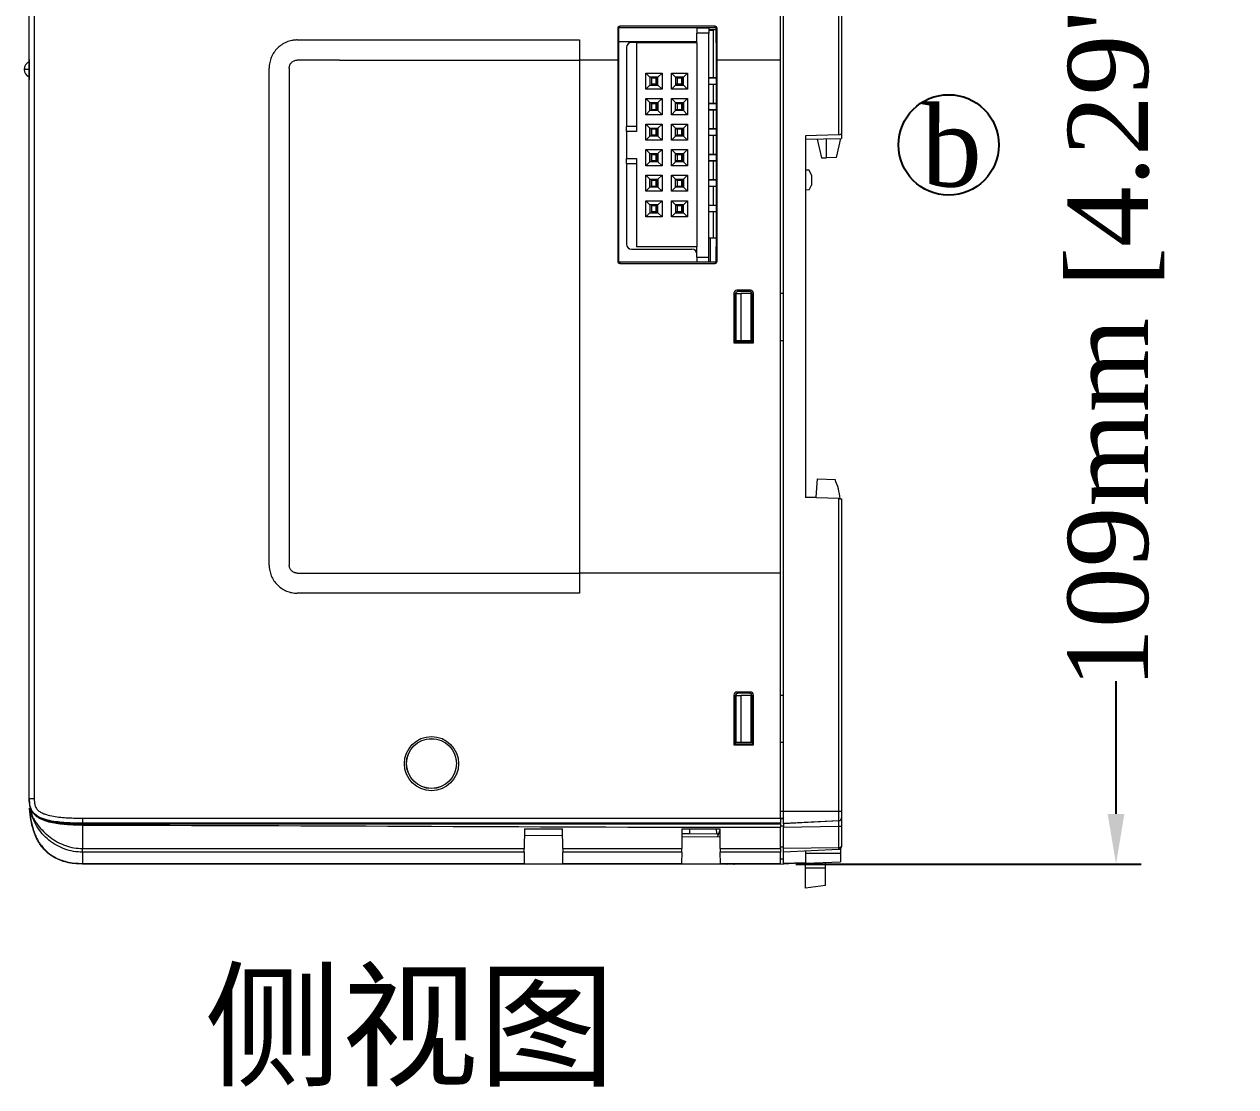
# Model space of a CAD drawing. Extents: x 222 to 1672, y 144 to 807.
# Drawn here: x 1044.8 to 1165.5, y 351.9 to 457.7 of the extents above; entities that cross this region are included whole.
import ezdxf

# ---------------------------------------------------------------- set-up
doc = ezdxf.new("R2010")
doc.units = 0
doc.header["$LTSCALE"] = 2
doc.header["$MEASUREMENT"] = 0
doc.layers.get('0').update_dxf_attribs({"linetype": 'CONTINUOUS'})
doc.layers.get('DEFPOINTS').update_dxf_attribs({"linetype": 'CONTINUOUS'})
doc.layers.add('DIM', color=7, linetype='CONTINUOUS')
doc.styles.get("Standard").update_dxf_attribs({"font": 'TIMES.TTF'})
doc.dimstyles.new('ISO-25', dxfattribs={"dimscale": 2, "dimtxt": 4, "dimasz": 2.5, "dimexe": 1.25, "dimexo": 0.625, "dimtad": 0, "dimdec": 4, "dimdsep": 46, "dimtxsty": 'Standard', "dimcen": 2.5, "dimadec": 0, "dimazin": 0, "dimtfac": 1, "dimtdec": 4, "dimtmove": 0, "dimatfit": 3, "dimfxl": 0, "dimtolj": 1, "dimtzin": 0, "dimarcsym": 0})

# ---------------------------------------------------------------- blocks, each defined once
blk = doc.blocks.new('*D160')
at = {"layer": 'DEFPOINTS', "color": 0}
for p in [(1120.16, 483.08), (1120.46, 374.07), (1153.6, 374.07)]:
    blk.add_point(p, dxfattribs=at)
at = {"layer": 'DIM', "color": 0, "lineweight": -2}
for p, q in [((1121.41, 483.08), (1156.1, 483.08)), ((1153.6, 478.08), (1153.6, 464.88)), ((1153.6, 379.07), (1153.6, 392.27)), ((1121.71, 374.07), (1156.1, 374.07))]:
    blk.add_line(p, q, dxfattribs=at)
at = {"layer": 'DIM', "color": 0}
for points in [[(1154.43, 478.08), (1152.76, 478.08), (1153.6, 483.08)], [(1152.76, 379.07), (1154.43, 379.07), (1153.6, 374.07)]]:
    blk.add_solid(points, dxfattribs=at)
at = {"layer": 'DIM', "color": 0, "insert": (1153.6, 428.57), "char_height": 8, "attachment_point": 5, "rotation": 90}
blk.add_mtext('\\A1;109mm [4.29"]', dxfattribs=at)

msp = doc.modelspace()

# ---------------------------------------------------------------- linework, layer by layer
at = {"linetype": 'Continuous', "lineweight": 5}
for p, q in [((1120.15878, 454.11345), (1120.15878, 478.51345)), ((1120.45878, 430.86733), (1120.45878, 477.8338)), ((1125.97448, 446.68311), (1125.97448, 477.8338)), ((1126.25878, 477.8338), (1126.25878, 446.69304)), ((1045.34057, 380.57686), (1045.34057, 476.57686)), ((1045.84057, 476.57686), (1045.84057, 380.57686)), ((1113.65878, 457.47686), (1104.15878, 457.47686)), ((1104.15878, 457.35004), (1104.15878, 457.47686)), ((1113.65878, 457.35265), (1113.65878, 457.47686)), ((1103.95878, 457.27686), (1103.95878, 454.11345)), ((1104.08562, 457.27686), (1103.95878, 457.27686)), ((1104.08562, 434.07686), (1104.08562, 457.27686)), ((1104.15878, 457.35004), (1113.65878, 457.35265)), ((1111.84057, 457.30684), (1111.84057, 457.35215)), ((1111.84057, 457.30684), (1113.04057, 457.30684)), ((1111.84057, 457.30684), (1111.84057, 456.80684)), ((1113.04057, 456.80684), (1111.84057, 456.80684)), ((1111.84057, 455.82684), (1111.84057, 456.80684)), ((1113.04057, 457.30684), (1113.04057, 457.35248)), ((1113.04057, 457.30684), (1113.04057, 456.80684)), ((1113.73458, 457.13684), (1113.04057, 457.13684)), ((1113.04057, 457.09684), (1113.46057, 457.09684)), ((1113.04057, 434.48684), (1113.04057, 456.80684)), ((1113.46057, 457.09684), (1113.46057, 452.33684)), ((1113.73458, 457.27686), (1113.73458, 456.17686)), ((1113.73458, 457.27686), (1113.85878, 457.27686)), ((1113.85878, 454.11345), (1113.85878, 457.27686)), ((1072.04057, 456.11345), (1076.24057, 456.11345)), ((1076.24057, 456.11345), (1100.15878, 456.11345)), ((1100.15878, 456.11345), (1100.15878, 454.11345)), ((1104.08562, 455.97684), (1111.84057, 455.97684)), ((1104.84057, 455.36684), (1104.84057, 447.51684)), ((1111.34057, 455.86684), (1105.34057, 455.86684)), ((1105.84057, 455.82684), (1105.84057, 447.01684)), ((1111.84057, 455.82684), (1105.84057, 455.82684)), ((1111.84057, 455.82684), (1111.84057, 435.50684)), ((1113.75033, 456.17686), (1113.73458, 456.17686)), ((1113.79225, 435.97649), (1113.79225, 455.37723)), ((1076.24057, 454.11345), (1072.04057, 454.11345)), ((1103.95878, 454.11345), (1100.15878, 454.11345)), ((1100.15878, 454.11345), (1100.15878, 403.04027)), ((1103.95878, 454.11345), (1103.95878, 434.07686)), ((1120.15878, 454.11345), (1113.85878, 454.11345)), ((1113.85878, 434.07686), (1113.85878, 454.11345)), ((1120.15878, 403.04027), (1120.15878, 454.11345)), ((1069.24057, 403.84027), (1069.24057, 453.31345)), ((1071.24057, 453.31345), (1071.24057, 403.84027)), ((1106.77057, 452.81684), (1108.37057, 452.81684)), ((1106.77057, 451.21684), (1106.77057, 452.81684)), ((1107.17057, 452.41684), (1106.77057, 452.81684)), ((1107.97057, 452.41684), (1108.37057, 452.81684)), ((1108.37057, 452.81684), (1108.37057, 451.21684)), ((1109.31057, 452.81684), (1110.91057, 452.81684)), ((1109.31057, 451.21684), (1109.31057, 452.81684)), ((1109.71057, 452.41684), (1109.31057, 452.81684)), ((1110.51057, 452.41684), (1110.91057, 452.81684)), ((1110.91057, 452.81684), (1110.91057, 451.21684)), ((1106.77057, 451.21684), (1107.17057, 451.61684)), ((1107.17057, 452.41684), (1107.17057, 451.61684)), ((1107.97057, 452.41684), (1107.17057, 452.41684)), ((1107.17057, 451.61684), (1107.97057, 451.61684)), ((1107.32057, 452.33684), (1107.32057, 451.69684)), ((1107.32057, 452.33684), (1107.97057, 452.33684)), ((1107.97057, 451.69684), (1107.32057, 451.69684)), ((1107.37057, 452.33184), (1107.77057, 452.33184)), ((1107.37057, 451.70184), (1107.37057, 452.33184)), ((1107.77057, 451.70184), (1107.37057, 451.70184)), ((1107.77057, 452.33184), (1107.77057, 451.70184)), ((1107.77057, 452.33184), (1107.87057, 452.33184)), ((1107.87057, 451.70184), (1107.77057, 451.70184)), ((1107.87057, 452.33184), (1107.87057, 451.70184)), ((1107.97057, 452.33184), (1107.87057, 452.33184)), ((1107.97057, 451.70184), (1107.87057, 451.70184)), ((1107.97057, 451.61684), (1107.97057, 452.41684)), ((1108.37057, 451.21684), (1107.97057, 451.61684)), ((1109.31057, 451.21684), (1109.71057, 451.61684)), ((1109.71057, 452.41684), (1109.71057, 451.61684)), ((1110.51057, 452.41684), (1109.71057, 452.41684)), ((1110.51057, 452.33684), (1109.71057, 452.33684)), ((1109.91057, 452.33184), (1109.71057, 452.33184)), ((1109.91057, 451.70184), (1109.71057, 451.70184)), ((1110.51057, 451.69684), (1109.71057, 451.69684)), ((1109.71057, 451.61684), (1110.51057, 451.61684)), ((1109.91057, 452.33184), (1110.31057, 452.33184)), ((1109.91057, 451.70184), (1109.91057, 452.33184)), ((1110.31057, 451.70184), (1109.91057, 451.70184)), ((1110.31057, 452.33184), (1110.31057, 451.70184)), ((1110.31057, 452.33184), (1110.41057, 452.33184)), ((1110.41057, 451.70184), (1110.31057, 451.70184)), ((1110.41057, 452.33184), (1110.41057, 451.70184)), ((1110.41057, 452.33184), (1110.51057, 452.33184)), ((1110.41057, 451.70184), (1110.51057, 451.70184)), ((1110.51057, 451.61684), (1110.51057, 452.41684)), ((1110.91057, 451.21684), (1110.51057, 451.61684)), ((1113.79225, 452.33684), (1113.04057, 452.33684)), ((1113.04057, 452.33184), (1113.79225, 452.33184)), ((1113.04057, 451.70184), (1113.79225, 451.70184)), ((1113.79225, 451.69684), (1113.04057, 451.69684)), ((1113.46057, 451.69684), (1113.46057, 449.79684)), ((1108.37057, 451.21684), (1106.77057, 451.21684)), ((1106.77057, 450.27684), (1108.37057, 450.27684)), ((1106.77057, 448.67684), (1106.77057, 450.27684)), ((1106.77057, 450.27684), (1107.17057, 449.87684)), ((1107.97057, 449.87684), (1108.37057, 450.27684)), ((1108.37057, 450.27684), (1108.37057, 448.67684)), ((1110.91057, 451.21684), (1109.31057, 451.21684)), ((1109.31057, 450.27684), (1110.91057, 450.27684)), ((1109.31057, 448.67684), (1109.31057, 450.27684)), ((1109.31057, 450.27684), (1109.71057, 449.87684)), ((1110.51057, 449.87684), (1110.91057, 450.27684)), ((1110.91057, 450.27684), (1110.91057, 448.67684)), ((1106.77057, 448.67684), (1107.17057, 449.07684)), ((1107.17057, 449.87684), (1107.97057, 449.87684)), ((1107.17057, 449.07684), (1107.17057, 449.87684)), ((1107.97057, 449.07684), (1107.17057, 449.07684)), ((1107.31057, 449.80684), (1107.97057, 449.80684)), ((1107.31057, 449.14684), (1107.31057, 449.80684)), ((1107.97057, 449.14684), (1107.31057, 449.14684)), ((1107.32057, 449.79684), (1107.32057, 449.15684)), ((1107.32057, 449.79684), (1107.97057, 449.79684)), ((1107.97057, 449.15684), (1107.32057, 449.15684)), ((1107.37057, 449.16184), (1107.37057, 449.79184)), ((1107.37057, 449.79184), (1107.77057, 449.79184)), ((1107.77057, 449.16184), (1107.37057, 449.16184)), ((1107.77057, 449.79184), (1107.77057, 449.16184)), ((1107.77057, 449.79184), (1107.87057, 449.79184)), ((1107.87057, 449.16184), (1107.77057, 449.16184)), ((1107.87057, 449.79184), (1107.87057, 449.16184)), ((1107.97057, 449.79184), (1107.87057, 449.79184)), ((1107.97057, 449.16184), (1107.87057, 449.16184)), ((1107.97057, 449.87684), (1107.97057, 449.07684)), ((1108.37057, 448.67684), (1107.97057, 449.07684)), ((1109.31057, 448.67684), (1109.71057, 449.07684)), ((1109.71057, 449.87684), (1110.51057, 449.87684)), ((1109.71057, 449.07684), (1109.71057, 449.87684)), ((1110.51057, 449.79684), (1109.71057, 449.79684)), ((1109.91057, 449.79184), (1109.71057, 449.79184)), ((1109.91057, 449.16184), (1109.71057, 449.16184)), ((1110.51057, 449.15684), (1109.71057, 449.15684)), ((1110.51057, 449.07684), (1109.71057, 449.07684)), ((1109.85057, 449.80684), (1110.51057, 449.80684)), ((1109.85057, 449.79684), (1109.85057, 449.80684)), ((1109.85057, 449.14684), (1109.85057, 449.15684)), ((1110.51057, 449.14684), (1109.85057, 449.14684)), ((1109.91057, 449.79184), (1110.31057, 449.79184)), ((1109.91057, 449.16184), (1109.91057, 449.79184)), ((1110.31057, 449.16184), (1109.91057, 449.16184)), ((1110.31057, 449.79184), (1110.31057, 449.16184)), ((1110.31057, 449.79184), (1110.41057, 449.79184)), ((1110.41057, 449.16184), (1110.31057, 449.16184)), ((1110.41057, 449.79184), (1110.41057, 449.16184)), ((1110.41057, 449.79184), (1110.51057, 449.79184)), ((1110.41057, 449.16184), (1110.51057, 449.16184)), ((1110.51057, 449.87684), (1110.51057, 449.07684)), ((1110.91057, 448.67684), (1110.51057, 449.07684)), ((1113.79225, 449.79684), (1113.04057, 449.79684)), ((1113.04057, 449.79184), (1113.79225, 449.79184)), ((1113.04057, 449.16184), (1113.79225, 449.16184)), ((1113.79225, 449.15684), (1113.04057, 449.15684)), ((1113.46057, 449.15684), (1113.46057, 447.25684)), ((1108.37057, 448.67684), (1106.77057, 448.67684)), ((1110.91057, 448.67684), (1109.31057, 448.67684)), ((1104.84057, 447.01684), (1104.84057, 447.51684)), ((1105.84057, 447.51684), (1104.84057, 447.51684)), ((1104.84057, 447.01684), (1104.84057, 444.31684)), ((1105.84057, 447.01684), (1104.84057, 447.01684)), ((1106.77057, 447.73684), (1108.37057, 447.73684)), ((1106.77057, 446.13684), (1106.77057, 447.73684)), ((1106.77057, 447.73684), (1107.17057, 447.33684)), ((1106.77057, 446.13684), (1107.17057, 446.53684)), ((1107.17057, 446.53684), (1107.17057, 447.33684)), ((1107.17057, 447.33684), (1107.97057, 447.33684)), ((1107.97057, 446.53684), (1107.17057, 446.53684)), ((1107.31057, 447.26684), (1107.97057, 447.26684)), ((1107.31057, 446.60684), (1107.31057, 447.26684)), ((1107.97057, 446.60684), (1107.31057, 446.60684)), ((1107.32057, 447.25684), (1107.32057, 446.61684)), ((1107.32057, 447.25684), (1107.97057, 447.25684)), ((1107.97057, 446.61684), (1107.32057, 446.61684)), ((1107.37057, 446.62184), (1107.37057, 447.25184)), ((1107.37057, 447.25184), (1107.77057, 447.25184)), ((1107.77057, 446.62184), (1107.37057, 446.62184)), ((1107.77057, 447.25184), (1107.77057, 446.62184)), ((1107.77057, 447.25184), (1107.87057, 447.25184)), ((1107.87057, 446.62184), (1107.77057, 446.62184)), ((1107.87057, 447.25184), (1107.87057, 446.62184)), ((1107.87057, 447.25184), (1107.97057, 447.25184)), ((1107.87057, 446.62184), (1107.97057, 446.62184)), ((1107.97057, 447.33684), (1108.37057, 447.73684)), ((1107.97057, 447.33684), (1107.97057, 446.53684)), ((1108.37057, 446.13684), (1107.97057, 446.53684)), ((1108.37057, 447.73684), (1108.37057, 446.13684)), ((1109.31057, 447.73684), (1110.91057, 447.73684)), ((1109.31057, 446.13684), (1109.31057, 447.73684)), ((1109.31057, 447.73684), (1109.71057, 447.33684)), ((1109.31057, 446.13684), (1109.71057, 446.53684)), ((1109.71057, 447.33684), (1110.51057, 447.33684)), ((1109.71057, 446.53684), (1109.71057, 447.33684)), ((1110.51057, 447.25684), (1109.71057, 447.25684)), ((1109.71057, 447.25184), (1109.91057, 447.25184)), ((1109.71057, 446.62184), (1109.91057, 446.62184)), ((1110.51057, 446.61684), (1109.71057, 446.61684)), ((1110.51057, 446.53684), (1109.71057, 446.53684)), ((1109.85057, 447.26684), (1110.51057, 447.26684)), ((1109.85057, 447.25684), (1109.85057, 447.26684)), ((1109.85057, 446.60684), (1109.85057, 446.61684)), ((1110.51057, 446.60684), (1109.85057, 446.60684)), ((1109.91057, 446.62184), (1109.91057, 447.25184)), ((1109.91057, 447.25184), (1110.31057, 447.25184)), ((1110.31057, 446.62184), (1109.91057, 446.62184)), ((1110.31057, 447.25184), (1110.31057, 446.62184)), ((1110.31057, 447.25184), (1110.41057, 447.25184)), ((1110.41057, 446.62184), (1110.31057, 446.62184)), ((1110.41057, 447.25184), (1110.41057, 446.62184)), ((1110.41057, 447.25184), (1110.51057, 447.25184)), ((1110.41057, 446.62184), (1110.51057, 446.62184)), ((1110.51057, 447.33684), (1110.91057, 447.73684)), ((1110.51057, 447.33684), (1110.51057, 446.53684)), ((1110.91057, 446.13684), (1110.51057, 446.53684)), ((1110.91057, 447.73684), (1110.91057, 446.13684)), ((1113.79225, 447.25684), (1113.04057, 447.25684)), ((1113.04057, 447.25184), (1113.79225, 447.25184)), ((1113.04057, 446.62184), (1113.79225, 446.62184)), ((1113.79225, 446.61684), (1113.04057, 446.61684)), ((1113.46057, 446.61684), (1113.46057, 444.71684)), ((1125.97448, 446.68311), (1122.65878, 446.56732)), ((1122.65878, 446.56732), (1122.65878, 410.56733)), ((1126.25878, 446.69304), (1126.25878, 446.29304)), ((1108.37057, 446.13684), (1106.77057, 446.13684)), ((1110.91057, 446.13684), (1109.31057, 446.13684)), ((1122.65878, 446.2302), (1126.25878, 446.29304)), ((1123.83075, 446.25066), (1124.25478, 444.38492)), ((1124.75878, 444.36732), (1124.75878, 446.26686)), ((1125.76678, 444.40252), (1126.19619, 446.29195)), ((1104.84057, 444.31684), (1105.84057, 444.31684)), ((1104.84057, 443.81684), (1104.84057, 444.31684)), ((1105.84057, 444.31684), (1105.84057, 435.50684)), ((1106.77057, 445.19684), (1108.37057, 445.19684)), ((1106.77057, 443.59684), (1106.77057, 445.19684)), ((1106.77057, 445.19684), (1107.17057, 444.79684)), ((1107.17057, 443.99684), (1107.17057, 444.79684)), ((1107.17057, 444.79684), (1107.97057, 444.79684)), ((1107.31057, 444.72684), (1107.97057, 444.72684)), ((1107.31057, 444.06684), (1107.31057, 444.72684)), ((1107.32057, 444.71684), (1107.32057, 444.07684)), ((1107.32057, 444.71684), (1107.97057, 444.71684)), ((1107.37057, 444.08184), (1107.37057, 444.71184)), ((1107.37057, 444.71184), (1107.77057, 444.71184)), ((1107.77057, 444.71184), (1107.77057, 444.08184)), ((1107.77057, 444.71184), (1107.87057, 444.71184)), ((1107.87057, 444.71184), (1107.87057, 444.08184)), ((1107.87057, 444.71184), (1107.97057, 444.71184)), ((1107.97057, 444.79684), (1108.37057, 445.19684)), ((1107.97057, 444.79684), (1107.97057, 443.99684)), ((1108.37057, 445.19684), (1108.37057, 443.59684)), ((1109.31057, 445.19684), (1110.91057, 445.19684)), ((1109.31057, 443.59684), (1109.31057, 445.19684)), ((1109.31057, 445.19684), (1109.71057, 444.79684)), ((1109.71057, 443.99684), (1109.71057, 444.79684)), ((1109.71057, 444.79684), (1110.51057, 444.79684)), ((1110.51057, 444.71684), (1109.71057, 444.71684)), ((1109.71057, 444.71184), (1109.91057, 444.71184)), ((1109.85057, 444.72684), (1110.51057, 444.72684)), ((1109.85057, 444.71684), (1109.85057, 444.72684)), ((1109.91057, 444.08184), (1109.91057, 444.71184)), ((1109.91057, 444.71184), (1110.31057, 444.71184)), ((1110.31057, 444.71184), (1110.31057, 444.08184)), ((1110.31057, 444.71184), (1110.41057, 444.71184)), ((1110.41057, 444.71184), (1110.41057, 444.08184)), ((1110.41057, 444.71184), (1110.51057, 444.71184)), ((1110.51057, 444.79684), (1110.91057, 445.19684)), ((1110.51057, 444.79684), (1110.51057, 443.99684)), ((1110.91057, 445.19684), (1110.91057, 443.59684)), ((1113.79225, 444.71684), (1113.04057, 444.71684)), ((1113.04057, 444.71184), (1113.79225, 444.71184)), ((1124.25478, 444.38492), (1124.75878, 444.36732)), ((1125.76678, 444.40252), (1124.75878, 444.36732)), ((1104.84057, 443.81684), (1104.84057, 435.78684)), ((1104.84057, 443.81684), (1105.84057, 443.81684)), ((1106.77057, 443.59684), (1107.17057, 443.99684)), ((1108.37057, 443.59684), (1106.77057, 443.59684)), ((1107.97057, 443.99684), (1107.17057, 443.99684)), ((1107.97057, 444.06684), (1107.31057, 444.06684)), ((1107.97057, 444.07684), (1107.32057, 444.07684)), ((1107.77057, 444.08184), (1107.37057, 444.08184)), ((1107.87057, 444.08184), (1107.77057, 444.08184)), ((1107.87057, 444.08184), (1107.97057, 444.08184)), ((1108.37057, 443.59684), (1107.97057, 443.99684)), ((1109.31057, 443.59684), (1109.71057, 443.99684)), ((1110.91057, 443.59684), (1109.31057, 443.59684)), ((1109.71057, 444.08184), (1109.91057, 444.08184)), ((1110.51057, 444.07684), (1109.71057, 444.07684)), ((1110.51057, 443.99684), (1109.71057, 443.99684)), ((1109.85057, 444.06684), (1109.85057, 444.07684)), ((1110.51057, 444.06684), (1109.85057, 444.06684)), ((1110.31057, 444.08184), (1109.91057, 444.08184)), ((1110.41057, 444.08184), (1110.31057, 444.08184)), ((1110.41057, 444.08184), (1110.51057, 444.08184)), ((1110.91057, 443.59684), (1110.51057, 443.99684)), ((1113.04057, 444.08184), (1113.79225, 444.08184)), ((1113.79225, 444.07684), (1113.04057, 444.07684)), ((1113.46057, 444.07684), (1113.46057, 442.17684)), ((1123.015, 443.15489), (1122.65878, 443.16733)), ((1123.25878, 442.66733), (1123.015, 443.15489)), ((1106.77057, 442.65684), (1108.37057, 442.65684)), ((1106.77057, 441.05684), (1106.77057, 442.65684)), ((1106.77057, 442.65684), (1107.17057, 442.25684)), ((1107.17057, 442.25684), (1107.97057, 442.25684)), ((1107.17057, 441.45684), (1107.17057, 442.25684)), ((1107.31057, 442.18684), (1107.97057, 442.18684)), ((1107.31057, 441.52684), (1107.31057, 442.18684)), ((1107.32057, 442.17684), (1107.32057, 441.53684)), ((1107.32057, 442.17684), (1107.97057, 442.17684)), ((1107.37057, 442.17184), (1107.77057, 442.17184)), ((1107.37057, 441.54184), (1107.37057, 442.17184)), ((1107.77057, 442.17184), (1107.77057, 441.54184)), ((1107.77057, 442.17184), (1107.87057, 442.17184)), ((1107.87057, 442.17184), (1107.87057, 441.54184)), ((1107.97057, 442.17184), (1107.87057, 442.17184)), ((1107.97057, 442.25684), (1108.37057, 442.65684)), ((1107.97057, 442.25684), (1107.97057, 441.45684)), ((1108.37057, 442.65684), (1108.37057, 441.05684)), ((1109.31057, 442.65684), (1110.91057, 442.65684)), ((1109.31057, 441.05684), (1109.31057, 442.65684)), ((1109.31057, 442.65684), (1109.71057, 442.25684)), ((1109.71057, 442.25684), (1110.51057, 442.25684)), ((1109.71057, 441.45684), (1109.71057, 442.25684)), ((1110.51057, 442.17684), (1109.71057, 442.17684)), ((1109.91057, 442.17184), (1109.71057, 442.17184)), ((1109.85057, 442.18684), (1110.51057, 442.18684)), ((1109.85057, 442.17684), (1109.85057, 442.18684)), ((1109.91057, 442.17184), (1110.31057, 442.17184)), ((1109.91057, 441.54184), (1109.91057, 442.17184)), ((1110.31057, 442.17184), (1110.31057, 441.54184)), ((1110.31057, 442.17184), (1110.41057, 442.17184)), ((1110.41057, 442.17184), (1110.41057, 441.54184)), ((1110.51057, 442.17184), (1110.41057, 442.17184)), ((1110.51057, 442.25684), (1110.91057, 442.65684)), ((1110.51057, 442.25684), (1110.51057, 441.45684)), ((1110.91057, 442.65684), (1110.91057, 441.05684)), ((1113.79225, 442.17684), (1113.04057, 442.17684)), ((1113.79225, 442.17184), (1113.04057, 442.17184)), ((1123.25878, 442.66733), (1123.25878, 441.66733)), ((1106.77057, 441.05684), (1107.17057, 441.45684)), ((1108.37057, 441.05684), (1106.77057, 441.05684)), ((1107.97057, 441.45684), (1107.17057, 441.45684)), ((1107.97057, 441.52684), (1107.31057, 441.52684)), ((1107.97057, 441.53684), (1107.32057, 441.53684)), ((1107.77057, 441.54184), (1107.37057, 441.54184)), ((1107.87057, 441.54184), (1107.77057, 441.54184)), ((1107.97057, 441.54184), (1107.87057, 441.54184)), ((1108.37057, 441.05684), (1107.97057, 441.45684)), ((1109.31057, 441.05684), (1109.71057, 441.45684)), ((1110.91057, 441.05684), (1109.31057, 441.05684)), ((1109.91057, 441.54184), (1109.71057, 441.54184)), ((1110.51057, 441.53684), (1109.71057, 441.53684)), ((1110.51057, 441.45684), (1109.71057, 441.45684)), ((1109.85057, 441.52684), (1109.85057, 441.53684)), ((1110.51057, 441.52684), (1109.85057, 441.52684)), ((1110.31057, 441.54184), (1109.91057, 441.54184)), ((1110.41057, 441.54184), (1110.31057, 441.54184)), ((1110.51057, 441.54184), (1110.41057, 441.54184)), ((1110.91057, 441.05684), (1110.51057, 441.45684)), ((1113.79225, 441.54184), (1113.04057, 441.54184)), ((1113.79225, 441.53684), (1113.04057, 441.53684)), ((1113.46057, 441.53684), (1113.46057, 439.63684)), ((1123.015, 441.17976), (1122.65878, 441.16733)), ((1123.015, 441.17976), (1123.25878, 441.66733)), ((1106.77057, 440.11684), (1108.37057, 440.11684)), ((1106.77057, 438.51684), (1106.77057, 440.11684)), ((1107.17057, 439.71684), (1106.77057, 440.11684)), ((1107.97057, 439.71684), (1107.17057, 439.71684)), ((1107.17057, 439.71684), (1107.17057, 438.91684)), ((1107.32057, 439.63684), (1107.32057, 438.99684)), ((1107.32057, 439.63684), (1107.97057, 439.63684)), ((1107.37057, 439.63184), (1107.77057, 439.63184)), ((1107.37057, 439.00184), (1107.37057, 439.63184)), ((1107.77057, 439.63184), (1107.77057, 439.00184)), ((1107.77057, 439.63184), (1107.87057, 439.63184)), ((1107.87057, 439.63184), (1107.87057, 439.00184)), ((1107.97057, 439.63184), (1107.87057, 439.63184)), ((1107.97057, 439.71684), (1108.37057, 440.11684)), ((1107.97057, 438.91684), (1107.97057, 439.71684)), ((1108.37057, 440.11684), (1108.37057, 438.51684)), ((1109.31057, 440.11684), (1110.91057, 440.11684)), ((1109.31057, 438.51684), (1109.31057, 440.11684)), ((1109.71057, 439.71684), (1109.31057, 440.11684)), ((1109.71057, 439.71684), (1109.71057, 438.91684)), ((1110.51057, 439.71684), (1109.71057, 439.71684)), ((1110.51057, 439.63684), (1109.71057, 439.63684)), ((1109.91057, 439.63184), (1109.71057, 439.63184)), ((1109.91057, 439.63184), (1110.31057, 439.63184)), ((1109.91057, 439.00184), (1109.91057, 439.63184)), ((1110.31057, 439.63184), (1110.31057, 439.00184)), ((1110.31057, 439.63184), (1110.41057, 439.63184)), ((1110.41057, 439.63184), (1110.41057, 439.00184)), ((1110.51057, 439.63184), (1110.41057, 439.63184)), ((1110.51057, 439.71684), (1110.91057, 440.11684)), ((1110.51057, 438.91684), (1110.51057, 439.71684)), ((1110.91057, 440.11684), (1110.91057, 438.51684)), ((1113.79225, 439.63684), (1113.04057, 439.63684)), ((1113.79225, 439.63184), (1113.04057, 439.63184)), ((1106.77057, 438.51684), (1107.17057, 438.91684)), ((1108.37057, 438.51684), (1106.77057, 438.51684)), ((1107.17057, 438.91684), (1107.97057, 438.91684)), ((1107.97057, 438.99684), (1107.32057, 438.99684)), ((1107.77057, 439.00184), (1107.37057, 439.00184)), ((1107.87057, 439.00184), (1107.77057, 439.00184)), ((1107.97057, 439.00184), (1107.87057, 439.00184)), ((1108.37057, 438.51684), (1107.97057, 438.91684)), ((1109.31057, 438.51684), (1109.71057, 438.91684)), ((1110.91057, 438.51684), (1109.31057, 438.51684)), ((1109.91057, 439.00184), (1109.71057, 439.00184)), ((1110.51057, 438.99684), (1109.71057, 438.99684)), ((1109.71057, 438.91684), (1110.51057, 438.91684)), ((1110.31057, 439.00184), (1109.91057, 439.00184)), ((1110.41057, 439.00184), (1110.31057, 439.00184)), ((1110.51057, 439.00184), (1110.41057, 439.00184)), ((1110.91057, 438.51684), (1110.51057, 438.91684)), ((1113.79225, 439.00184), (1113.04057, 439.00184)), ((1113.79225, 438.99684), (1113.04057, 438.99684)), ((1113.46057, 438.99684), (1113.46057, 436.42675)), ((1113.04057, 434.00125), (1113.04057, 436.42675)), ((1113.04057, 436.42675), (1113.19057, 436.42675)), ((1113.19057, 436.42675), (1113.79225, 436.42675)), ((1113.19057, 434.0012), (1113.19057, 436.42675)), ((1105.34057, 435.28684), (1111.34057, 435.28684)), ((1111.84057, 435.50684), (1105.84057, 435.50684)), ((1111.84057, 434.48684), (1111.84057, 435.50684)), ((1111.84057, 434.48684), (1113.04057, 434.48684)), ((1111.84057, 434.48684), (1111.84057, 434.00157)), ((1113.73458, 435.17686), (1113.75033, 435.17686)), ((1113.73458, 435.17686), (1113.73458, 434.07686)), ((1104.08562, 434.07686), (1103.95878, 434.07686)), ((1104.15878, 434.00368), (1104.15878, 433.87686)), ((1113.65878, 434.00108), (1104.15878, 434.00368)), ((1104.15878, 433.87686), (1113.65878, 433.87686)), ((1113.65878, 434.00108), (1113.65878, 433.87686)), ((1113.73458, 434.07686), (1113.85878, 434.07686)), ((1115.52272, 430.90097), (1115.52272, 425.95316)), ((1115.65878, 430.77727), (1115.52272, 430.90097)), ((1115.75878, 426.16733), (1115.75878, 430.86733)), ((1115.75878, 430.86733), (1116.2152, 430.86733)), ((1117.17012, 431.20011), (1115.82239, 431.20048)), ((1115.82239, 431.20048), (1115.95836, 431.07686)), ((1117.05919, 431.07686), (1115.95836, 431.07686)), ((1116.2152, 430.86733), (1116.2152, 426.16733)), ((1117.25878, 430.86733), (1116.2152, 430.86733)), ((1117.05919, 431.07686), (1117.17012, 431.20011)), ((1117.25878, 426.16733), (1117.25878, 430.86733)), ((1117.25878, 430.86733), (1117.34495, 430.86733)), ((1117.46963, 430.90044), (1117.35878, 430.77727)), ((1117.46963, 425.9537), (1117.46963, 430.90044)), ((1120.45878, 430.86733), (1120.15878, 430.86733)), ((1120.45878, 386.16733), (1120.45878, 430.86733)), ((1115.65878, 430.77727), (1115.65878, 426.07686)), ((1117.35878, 426.1622), (1117.35878, 430.77727)), ((1115.65878, 426.07686), (1115.52272, 425.95316)), ((1115.65878, 426.07686), (1115.65878, 426.01732)), ((1117.41237, 426.01732), (1115.65878, 426.01732)), ((1116.2152, 426.16733), (1115.75878, 426.16733)), ((1117.25878, 426.16733), (1116.2152, 426.16733)), ((1117.35878, 426.16733), (1117.25878, 426.16733)), ((1117.35878, 426.1622), (1117.41237, 426.16248)), ((1117.41237, 426.16248), (1117.41237, 426.01732)), ((1117.41237, 426.01732), (1117.46963, 425.9537)), ((1120.45878, 426.16733), (1120.15878, 426.16733)), ((1115.52272, 425.95316), (1117.46963, 425.9537)), ((1123.73302, 410.59132), (1123.85565, 412.43077)), ((1123.85565, 412.43077), (1125.60551, 412.36966)), ((1123.73302, 410.59132), (1122.65878, 410.57257)), ((1125.97448, 410.45154), (1122.65878, 410.56733)), ((1125.97448, 379.30085), (1125.97448, 410.45154)), ((1126.25878, 410.44161), (1126.25878, 379.30085)), ((1072.04057, 403.04027), (1076.24057, 403.04027)), ((1100.15878, 403.04027), (1100.15878, 401.04027)), ((1120.15878, 403.04027), (1100.15878, 403.04027)), ((1120.15878, 378.64027), (1120.15878, 403.04027)), ((1076.24057, 401.04027), (1072.04057, 401.04027)), ((1100.15878, 401.04027), (1076.24057, 401.04027)), ((1117.17012, 391.20011), (1115.82239, 391.20048)), ((1115.82239, 391.20048), (1115.95836, 391.07686)), ((1117.05919, 391.07686), (1115.95836, 391.07686)), ((1117.05919, 391.07686), (1117.17012, 391.20011)), ((1115.52272, 390.90097), (1115.52272, 385.95316)), ((1115.65878, 390.77727), (1115.52272, 390.90097)), ((1115.65878, 390.77727), (1115.65878, 386.07686)), ((1115.75878, 386.16733), (1115.75878, 390.86732)), ((1115.75878, 390.86732), (1116.2152, 390.86732)), ((1116.2152, 390.86732), (1116.2152, 386.16733)), ((1117.25878, 390.86732), (1116.2152, 390.86732)), ((1117.25878, 386.16733), (1117.25878, 390.86732)), ((1117.25878, 390.86732), (1117.34495, 390.86732)), ((1117.46963, 390.90044), (1117.35878, 390.77727)), ((1117.35878, 386.1622), (1117.35878, 390.77727)), ((1117.46963, 385.9537), (1117.46963, 390.90044)), ((1120.45878, 390.86732), (1120.15878, 390.86732)), ((1115.65878, 386.07686), (1115.52272, 385.95316)), ((1115.52272, 385.95316), (1117.46963, 385.9537)), ((1115.65878, 386.01732), (1115.65878, 386.07686)), ((1117.41237, 386.01732), (1115.65878, 386.01732)), ((1116.2152, 386.16733), (1115.75878, 386.16733)), ((1117.25878, 386.16733), (1116.2152, 386.16733)), ((1117.35878, 386.16733), (1117.25878, 386.16733)), ((1117.35878, 386.1622), (1117.41237, 386.16248)), ((1117.41237, 386.16248), (1117.41237, 386.01732)), ((1117.41237, 386.01732), (1117.46963, 385.9537)), ((1120.45878, 386.16733), (1120.15878, 386.16733)), ((1120.45878, 379.30085), (1120.45878, 386.16733)), ((1045.84057, 380.57686), (1045.34057, 380.57686)), ((1045.40547, 379.87627), (1045.40547, 379.87629)), ((1045.41103, 379.8761), (1045.44705, 379.51797)), ((1045.44707, 379.51788), (1045.44705, 379.51797)), ((1120.45878, 379.30085), (1120.15878, 379.30085)), ((1125.97448, 379.30085), (1120.45878, 379.30085)), ((1120.45878, 378.10199), (1120.45878, 379.30085)), ((1125.97448, 378.39078), (1125.97448, 379.30085)), ((1126.25878, 379.30085), (1125.97448, 379.30085)), ((1126.25878, 379.30085), (1126.25878, 378.69009)), ((1050.65878, 378.64027), (1076.24057, 378.64027)), ((1050.65878, 378.64027), (1050.65878, 378.14075)), ((1120.15878, 378.14075), (1050.65878, 378.14075)), ((1050.65878, 378.14075), (1050.65878, 378.08312)), ((1050.65878, 377.93844), (1050.65878, 375.62084)), ((1076.24057, 378.64027), (1120.15878, 378.64027)), ((1120.15878, 378.60152), (1120.15878, 378.64027)), ((1120.45878, 378.59628), (1120.15878, 378.60152)), ((1120.45878, 378.57731), (1120.15878, 378.58254)), ((1120.15878, 378.09254), (1120.15878, 378.14075)), ((1120.45878, 377.85769), (1120.15878, 377.85913)), ((1125.97448, 378.39078), (1120.45878, 378.10199)), ((1125.97448, 378.37181), (1120.45878, 378.08302)), ((1120.45878, 378.08302), (1120.45878, 378.10199)), ((1120.45878, 378.08302), (1120.45878, 377.72131)), ((1125.97448, 377.80099), (1120.45878, 377.72131)), ((1125.97448, 378.37181), (1125.97448, 378.39078)), ((1125.97448, 377.80099), (1125.97448, 378.37181)), ((1125.97448, 375.69099), (1125.97448, 377.80099)), ((1126.25878, 378.69009), (1126.25878, 378.67111)), ((1126.25878, 378.67111), (1126.25878, 377.88357)), ((1126.25878, 377.88357), (1126.25878, 375.83778)), ((1094.65878, 377.57686), (1094.64171, 375.62084)), ((1094.65319, 376.93694), (1098.4646, 376.90896)), ((1094.65878, 377.57686), (1098.45878, 377.57686)), ((1098.47585, 375.62084), (1098.45878, 377.57686)), ((1110.35878, 377.57686), (1110.34171, 375.62084)), ((1110.35219, 376.82169), (1114.16561, 376.7937)), ((1110.35469, 377.10818), (1111.14057, 377.10407)), ((1110.35878, 377.57686), (1114.15878, 377.57686)), ((1111.14057, 377.10407), (1111.14057, 377.57686)), ((1111.14057, 377.10407), (1113.82867, 377.08999)), ((1113.82867, 377.08999), (1113.80067, 377.57686)), ((1113.82867, 377.08999), (1114.00892, 377.08905)), ((1113.89731, 376.79567), (1114.15958, 377.48503)), ((1114.17585, 375.62084), (1114.15878, 377.57686)), ((1120.15878, 375.62084), (1120.15878, 377.73084)), ((1120.45878, 375.61131), (1120.45878, 377.72131)), ((1050.65878, 375.62084), (1094.64171, 375.62084)), ((1098.47585, 375.62084), (1110.34171, 375.62084)), ((1114.17585, 375.62084), (1120.15878, 375.62084)), ((1120.45878, 375.74389), (1120.15878, 375.74913)), ((1125.97448, 375.69099), (1120.45878, 375.61131)), ((1120.45878, 375.24913), (1120.45878, 375.61131)), ((1125.97448, 375.53819), (1120.45878, 375.24913)), ((1122.65878, 375.36442), (1122.65878, 374.20641)), ((1126.15878, 375.61911), (1126.15878, 375.17256)), ((1094.63854, 375.25866), (1050.65878, 375.25866)), ((1050.65878, 375.25866), (1050.65878, 374.13299)), ((1050.65878, 374.13299), (1094.62872, 374.13299)), ((1094.63854, 375.25866), (1094.62872, 374.13299)), ((1110.33855, 375.25866), (1098.47901, 375.25866)), ((1098.48883, 374.13299), (1098.47901, 375.25866)), ((1098.48883, 374.13299), (1110.32872, 374.13299)), ((1110.33855, 375.25866), (1110.32872, 374.13299)), ((1120.15878, 375.25866), (1114.17901, 375.25866)), ((1114.18883, 374.13299), (1114.17901, 375.25866)), ((1114.18883, 374.13299), (1120.15878, 374.13299)), ((1120.15878, 374.13299), (1120.15878, 375.25866)), ((1120.45878, 374.5621), (1120.15878, 374.56734)), ((1120.45878, 374.12347), (1120.45878, 375.24913)), ((1122.65878, 374.20641), (1120.45878, 374.12347)), ((1122.65878, 374.18263), (1120.45878, 374.06733)), ((1120.45878, 374.06733), (1120.45878, 374.12347)), ((1122.65878, 375.17256), (1126.15878, 375.17256)), ((1122.65878, 374.17257), (1126.15878, 374.29479)), ((1122.65878, 374.20641), (1122.65878, 374.18263)), ((1122.65878, 374.18263), (1122.65878, 374.17257)), ((1122.65878, 373.67256), (1122.65878, 374.17257)), ((1124.65878, 373.67256), (1124.65878, 374.24241)), ((1126.15878, 375.17256), (1126.15878, 374.29479)), ((1094.62823, 374.07686), (1050.65878, 374.07686)), ((1098.48932, 374.07686), (1094.62823, 374.07686)), ((1110.32823, 374.07686), (1098.48932, 374.07686)), ((1114.18932, 374.07686), (1110.32823, 374.07686)), ((1120.15878, 374.07686), (1114.18932, 374.07686)), ((1115.53917, 374.06733), (1114.85878, 374.06733)), ((1120.15878, 374.08714), (1120.45878, 374.06733)), ((1124.65878, 373.67256), (1122.65878, 373.67256)), ((1122.65878, 371.67256), (1122.65878, 373.67256)), ((1124.65878, 371.95365), (1124.65878, 373.67256)), ((1124.65878, 371.95365), (1122.65878, 371.67256))]:
    msp.add_line(p, q, dxfattribs=at)
at = {"linetype": 'Continuous', "lineweight": 5, "flags": 128}
for points in [[(1044.88331, 453.43681), (1044.87418, 453.40808), (1044.84054, 453.1767)], [(1045.34054, 453.1767), (1045.23406, 453.1767), (1045.13661, 453.1767), (1045.05031, 453.1767), (1044.97701, 453.1767), (1044.91828, 453.1767), (1044.87541, 453.1767), (1044.84931, 453.1767), (1044.84054, 453.1767)], [(1126.25878, 446.69304), (1126.25339, 446.69285), (1126.23742, 446.69229), (1126.21144, 446.69139), (1126.17639, 446.69016), (1126.13352, 446.68867), (1126.08437, 446.68695), (1126.03072, 446.68508), (1125.97448, 446.68311)], [(1125.97448, 410.45154), (1126.03072, 410.44958), (1126.08437, 410.4477), (1126.13352, 410.44598), (1126.17639, 410.44449), (1126.21144, 410.44326), (1126.23742, 410.44236), (1126.25339, 410.4418), (1126.25878, 410.44161)], [(1126.25878, 377.88357), (1126.25339, 377.86796), (1126.23742, 377.85293), (1126.21144, 377.83899), (1126.17639, 377.82664), (1126.13352, 377.81635), (1126.08437, 377.80847), (1126.03072, 377.80329), (1125.97448, 377.80099)]]:
    msp.add_lwpolyline(points, dxfattribs=at)
at = {"linetype": 'Continuous', "lineweight": 5}
for radius in [2.7, 2.49127, 2.47644]:
    msp.add_circle((1085.40878, 384.07686), radius, dxfattribs=at)
for centre, radius, start, end in [((1104.15878, 457.27686), 0.2, 90, 180), ((1113.65878, 457.27686), 0.2, 0, 90), ((1104.1588, 457.27686), 0.07318, 90.0157225, 180), ((1113.6588, 457.27686), 0.07579, 0, 90.0157225), ((1105.34057, 455.36684), 0.5, 90, 180), ((1111.34057, 456.36684), 0.5, 270, 308.73939), ((1045.65305, 453.17671), 0.8125, 180.0004644, 247.0292191), ((1105.34057, 435.78684), 0.5, 180, 270), ((1111.34057, 434.78684), 0.5, 0, 90), ((1104.15878, 434.07686), 0.2, 180, 270), ((1104.1588, 434.07686), 0.07318, 180, 269.9842775), ((1113.65878, 434.07686), 0.2, 270, 0), ((1113.6588, 434.07686), 0.07579, 269.9842775, 0), ((1119.66402, 409.73361), 6.5, 6.2946832, 23.925348), ((1125.95894, 378.69022), 0.29984, 272.9709372, 359.9747613), ((1125.95894, 378.67124), 0.29984, 272.9709372, 359.9747613), ((1114.85878, 374.16733), 0.1, 244.7868128, 270), ((1115.53917, 374.16733), 0.1, 270, 292.727077)]:
    msp.add_arc(centre, radius, start, end, dxfattribs=at)
for centre, major_axis, ratio, start_param, end_param in [((1113.75031, 455.37683), (0.00002, 0.80003), 0.05242088, 4.712892699, 6.283186691), ((1113.75031, 435.97689), (-0.00002, 0.80003), 0.05242088, 3.141591269, 4.711885262), ((1115.82322, 430.90007), (0.22265, -0.20242), 0.996977364, 2.30989166, 3.877948931), ((1115.95918, 430.77645), (-0.21218, 0.21324), 0.997264654, 5.501658939, 7.06971621), ((1117.05837, 430.77645), (0.21218, 0.21324), 0.997264654, 5.496654405, 7.064711676), ((1117.1693, 430.8997), (-0.2012, -0.22353), 0.997524673, 2.304887126, 3.872944397), ((1115.82322, 390.90007), (0.22265, -0.20242), 0.996977364, 2.30989166, 3.877948931), ((1115.95918, 390.77645), (-0.21218, 0.21324), 0.997264654, 5.501658939, 7.06971621), ((1117.05837, 390.77645), (0.21218, 0.21324), 0.997264654, 5.496654405, 7.064711676), ((1117.1693, 390.8997), (-0.2012, -0.22353), 0.997524673, 2.304887126, 3.872944397)]:
    msp.add_ellipse(centre, major_axis=major_axis, ratio=ratio, start_param=start_param, end_param=end_param, dxfattribs=at)
for points, knots in [([(1072.04057, 456.11345), (1071.99466, 456.11279), (1071.90299, 456.11147), (1071.7659, 456.10099), (1071.62953, 456.08426), (1071.44909, 456.05293), (1071.22651, 455.99726), (1070.88133, 455.87371), (1070.47487, 455.65657), (1070.04793, 455.3061), (1069.69743, 454.87914), (1069.48045, 454.47285), (1069.35672, 454.12767), (1069.29034, 453.8608), (1069.24835, 453.58848), (1069.24316, 453.40522), (1069.24057, 453.31345)], [0, 0, 0, 0, 0.031338108, 0.062585343, 0.093816813, 0.125107742, 0.187580508, 0.250178898, 0.375098672, 0.500018446, 0.624938221, 0.749857995, 0.81233076, 0.87492915, 0.937370264, 1, 1, 1, 1]), ([(1045.34054, 453.9267), (1045.27111, 453.89074), (1045.12915, 453.81718), (1044.96794, 453.63344), (1044.86033, 453.41396), (1044.84704, 453.25462), (1044.84054, 453.1767)], [0, 0, 0, 0, 0.244513848, 0.499998216, 0.755480438, 1, 1, 1, 1]), ([(1045.34054, 454.16789), (1045.34054, 454.17088), (1045.34054, 454.18945), (1045.34054, 454.11283), (1045.34053, 453.93921), (1045.34055, 453.66962), (1045.34055, 453.34764), (1045.34054, 453.0824), (1045.34055, 452.93963), (1045.34055, 452.90557)], [0, 0, 0, 0, 0.0347304804, 0.2163985291, 0.3980663117, 0.5797341581, 0.7614019682, 0.9430700651, 1, 1, 1, 1]), ([(1071.24057, 453.31345), (1071.24132, 453.33979), (1071.24282, 453.3922), (1071.25471, 453.4699), (1071.27372, 453.54602), (1071.30905, 453.6445), (1071.37081, 453.76088), (1071.47121, 453.88252), (1071.593, 453.9832), (1071.73229, 454.05674), (1071.8833, 454.1047), (1071.98805, 454.11053), (1072.04057, 454.11345)], [0, 0, 0, 0, 0.062939634, 0.125219297, 0.187442899, 0.250215968, 0.374958408, 0.500145454, 0.624887894, 0.75007494, 0.874703455, 1, 1, 1, 1]), ([(1045.34055, 452.90557), (1045.34055, 452.80017), (1045.34055, 452.58937), (1045.34055, 452.35043), (1045.34055, 452.19935), (1045.34055, 452.18894), (1045.34055, 452.18417)], [0, 0, 0, 0, 0.260172512, 0.520344737, 0.780516416, 1, 1, 1, 1]), ([(1069.24057, 403.84027), (1069.24123, 403.79437), (1069.24255, 403.70269), (1069.25303, 403.5656), (1069.26975, 403.42924), (1069.30108, 403.2488), (1069.35676, 403.02622), (1069.48031, 402.68104), (1069.69745, 402.27458), (1070.04792, 401.84763), (1070.47487, 401.49714), (1070.88117, 401.28015), (1071.22634, 401.15643), (1071.49322, 401.09005), (1071.76553, 401.04805), (1071.9488, 401.04287), (1072.04057, 401.04027)], [0, 0, 0, 0, 0.031338108, 0.062585343, 0.093816813, 0.125107742, 0.187580508, 0.250178898, 0.375098672, 0.500018446, 0.624938221, 0.749857995, 0.81233076, 0.87492915, 0.937370264, 1, 1, 1, 1]), ([(1072.04057, 403.04027), (1072.01423, 403.04103), (1071.96182, 403.04253), (1071.88412, 403.05442), (1071.808, 403.07343), (1071.70952, 403.10876), (1071.59314, 403.17052), (1071.4715, 403.27091), (1071.37082, 403.39271), (1071.29728, 403.53199), (1071.24932, 403.683), (1071.24349, 403.78776), (1071.24057, 403.84027)], [0, 0, 0, 0, 0.062939634, 0.125219297, 0.187442899, 0.250215968, 0.374958408, 0.500145454, 0.624887894, 0.75007494, 0.874703455, 1, 1, 1, 1]), ([(1050.65878, 378.14075), (1050.10774, 378.14075), (1049.5561, 378.15285), (1048.45619, 378.22489), (1047.90563, 378.28225), (1047.09733, 378.45813), (1046.83012, 378.53237), (1046.32027, 378.73975), (1046.07453, 378.87431), (1045.76912, 379.15707), (1045.68052, 379.26314), (1045.53583, 379.49731), (1045.47992, 379.62603), (1045.36088, 380.02005), (1045.34057, 380.29993), (1045.34057, 380.57686)], [0, 0, 0, 0, 0.25, 0.25, 0.5, 0.5, 0.625, 0.625, 0.75, 0.75, 0.8125, 0.8125, 0.875, 0.875, 1, 1, 1, 1]), ([(1045.34057, 380.57686), (1045.34057, 380.43813), (1045.34909, 380.20299), (1045.38457, 379.9702), (1045.40544, 379.87627)], [0, 0, 0, 0, 0.0625, 0.1058721852, 0.1058721852, 0.1058721852, 0.1058721852]), ([(1045.84057, 380.57686), (1045.84057, 380.45484), (1045.84487, 380.33309), (1045.87173, 380.09073), (1045.89429, 379.97052), (1045.97315, 379.74142), (1046.03187, 379.63166), (1046.18529, 379.44393), (1046.28001, 379.36377), (1046.48217, 379.22924), (1046.59153, 379.17291), (1046.81422, 379.07613), (1046.92839, 379.03528), (1047.27636, 378.92731), (1047.51478, 378.87479), (1048.23209, 378.74859), (1048.71768, 378.70481), (1049.68719, 378.64995), (1050.17276, 378.64027), (1050.65878, 378.64027)], [0, 0, 0, 0, 0.0625, 0.0625, 0.125, 0.125, 0.1875, 0.1875, 0.25, 0.25, 0.3125, 0.3125, 0.375, 0.375, 0.5, 0.5, 0.75, 0.75, 1, 1, 1, 1]), ([(1050.65878, 374.07686), (1050.37579, 374.08482), (1049.83782, 374.09995), (1048.86672, 374.26739), (1047.825, 374.65274), (1046.84892, 375.4105), (1046.1719, 376.34951), (1045.73259, 377.39085), (1045.48518, 378.47372), (1045.38298, 379.23064), (1045.37137, 379.61916), (1045.37059, 379.64551)], [0, 0, 0, 0, 0.097853676, 0.186020347, 0.340201904, 0.476952145, 0.607209082, 0.736562546, 0.865484076, 0.99087919, 1, 1, 1, 1]), ([(1045.37078, 379.64546), (1045.37157, 379.61909), (1045.38321, 379.23045), (1045.48775, 378.47372), (1045.74637, 377.3947), (1046.19988, 376.36474), (1046.88431, 375.44399), (1047.85433, 374.70357), (1048.88322, 374.32343), (1049.84425, 374.15633), (1050.37786, 374.14104), (1050.65878, 374.13299)], [0, 0, 0, 0, 0.009195058, 0.135501146, 0.26523255, 0.395018196, 0.524967502, 0.66090922, 0.814195605, 0.902181731, 1, 1, 1, 1]), ([(1050.65878, 377.93844), (1050.15741, 377.93844), (1049.65547, 377.95016), (1048.65554, 378.01628), (1048.15815, 378.06894), (1047.42123, 378.21794), (1047.1765, 378.27997), (1046.70302, 378.44368), (1046.47053, 378.547), (1046.15478, 378.74902), (1046.05498, 378.82415), (1045.86907, 378.99394), (1045.78409, 379.08788), (1045.63667, 379.29013), (1045.57317, 379.40015), (1045.47125, 379.63129), (1045.43284, 379.7526), (1045.40544, 379.87627)], [0, 0, 0, 0, 0.25, 0.25, 0.5, 0.5, 0.625, 0.625, 0.75, 0.75, 0.8125, 0.8125, 0.875, 0.875, 0.9375, 0.9375, 1, 1, 1, 1]), ([(1045.40547, 379.87629), (1045.43299, 379.75242), (1045.47167, 379.63101), (1045.57619, 379.4015), (1045.64274, 379.29268), (1045.79841, 379.09749), (1045.88899, 379.00888), (1046.08575, 378.85242), (1046.19073, 378.78493), (1046.41015, 378.66525), (1046.52543, 378.61281), (1046.75816, 378.52111), (1046.87566, 378.48168), (1047.23053, 378.37677), (1047.47022, 378.3244), (1048.19451, 378.197), (1048.68425, 378.15104), (1049.66977, 378.09345), (1050.1645, 378.08312), (1050.65878, 378.08312)], [0, 0, 0, 0, 0.0625, 0.0625, 0.125, 0.125, 0.1875, 0.1875, 0.25, 0.25, 0.3125, 0.3125, 0.375, 0.375, 0.5, 0.5, 0.75, 0.75, 1, 1, 1, 1]), ([(1050.65878, 375.25865), (1050.35225, 375.25865), (1050.04529, 375.28542), (1049.44636, 375.38978), (1049.15406, 375.46698), (1048.58362, 375.67087), (1048.30308, 375.79919), (1047.77483, 376.09821), (1047.52572, 376.26886), (1047.05735, 376.65199), (1046.83635, 376.86684), (1046.43973, 377.32497), (1046.26274, 377.5687), (1045.95105, 378.08457), (1045.81603, 378.35807), (1045.65045, 378.78158), (1045.60117, 378.92539), (1045.51462, 379.21878), (1045.47761, 379.36755), (1045.44707, 379.51788)], [0, 0, 0, 0, 0.125, 0.125, 0.25, 0.25, 0.375, 0.375, 0.5, 0.5, 0.625, 0.625, 0.75, 0.75, 0.875, 0.875, 0.9375, 0.9375, 1, 1, 1, 1]), ([(1045.44729, 379.51802), (1045.47674, 379.3749), (1045.51257, 379.23276), (1045.60034, 378.95438), (1045.65216, 378.81948), (1045.77556, 378.55958), (1045.84746, 378.43468), (1046.00771, 378.19189), (1046.09517, 378.07435), (1046.36602, 377.73265), (1046.55911, 377.51614), (1046.97035, 377.10584), (1047.19036, 376.91167), (1047.65223, 376.56075), (1047.89465, 376.40309), (1048.40442, 376.12644), (1048.67349, 376.00711), (1049.22079, 375.81652), (1049.50064, 375.74408), (1050.07306, 375.64609), (1050.36547, 375.62084), (1050.65878, 375.62084)], [0, 0, 0, 0, 0.0625, 0.0625, 0.125, 0.125, 0.1875, 0.1875, 0.25, 0.25, 0.375, 0.375, 0.5, 0.5, 0.625, 0.625, 0.75, 0.75, 0.875, 0.875, 1, 1, 1, 1]), ([(1050.65878, 377.93844), (1050.65878, 377.97843), (1050.65878, 378.01462), (1050.65878, 378.06613), (1050.65878, 378.08131), (1050.65878, 378.08312)], [0, 0, 0, 0, 0.5, 0.5, 1, 1, 1, 1]), ([(1120.15878, 378.64027), (1120.15878, 378.58265), (1120.15878, 378.52073), (1120.15878, 378.40067), (1120.15878, 378.34285), (1120.15878, 378.24618), (1120.15878, 378.20761), (1120.15878, 378.15621), (1120.15878, 378.14326), (1120.15878, 378.14075)], [0, 0, 0, 0, 0.25, 0.25, 0.5, 0.5, 0.75, 0.75, 1, 1, 1, 1]), ([(1120.15878, 378.09254), (1120.15878, 378.0883), (1120.15878, 378.05223), (1120.15878, 377.91912), (1120.15878, 377.82444), (1120.15878, 377.73084)], [0, 0, 0, 0, 0.5, 0.5, 1, 1, 1, 1]), ([(1050.65878, 375.25865), (1050.65878, 375.25865), (1050.65878, 375.29456), (1050.65878, 375.42411), (1050.65878, 375.51738), (1050.65878, 375.62084)], [0, 0, 0, 0, 0.5, 0.5, 1, 1, 1, 1]), ([(1094.63855, 375.25865), (1094.63855, 375.25865), (1094.63886, 375.2942), (1094.63999, 375.42438), (1094.6408, 375.51708), (1094.64171, 375.62084)], [0, 0, 0, 0, 0.5, 0.5, 1, 1, 1, 1]), ([(1098.47585, 375.62084), (1098.47676, 375.51638), (1098.47756, 375.4245), (1098.4787, 375.29427), (1098.47901, 375.25865), (1098.47901, 375.25865)], [0, 0, 0, 0, 0.5, 0.5, 1, 1, 1, 1]), ([(1110.33855, 375.25865), (1110.33855, 375.25865), (1110.33886, 375.2942), (1110.33999, 375.42438), (1110.3408, 375.51708), (1110.34171, 375.62084)], [0, 0, 0, 0, 0.5, 0.5, 1, 1, 1, 1]), ([(1114.17585, 375.62084), (1114.17676, 375.51638), (1114.17756, 375.4245), (1114.1787, 375.29427), (1114.17901, 375.25865), (1114.17901, 375.25865)], [0, 0, 0, 0, 0.5, 0.5, 1, 1, 1, 1]), ([(1120.15878, 375.62084), (1120.15878, 375.52442), (1120.15878, 375.42646), (1120.15878, 375.29221), (1120.15878, 375.25865), (1120.15878, 375.25865)], [0, 0, 0, 0, 0.5, 0.5, 1, 1, 1, 1]), ([(1126.25878, 375.83778), (1126.2572, 375.82621), (1126.25426, 375.8046), (1126.22857, 375.7694), (1126.17749, 375.73144), (1126.08775, 375.69907), (1126.01144, 375.69363), (1125.97448, 375.69099)], [0, 0, 0, 0, 0.156262778, 0.29193548, 0.500862589, 0.75817973, 1, 1, 1, 1]), ([(1125.97448, 375.53819), (1126.01145, 375.5442), (1126.08775, 375.5566), (1126.1775, 375.62364), (1126.22858, 375.6994), (1126.25426, 375.77073), (1126.2572, 375.81441), (1126.25878, 375.83778)], [0, 0, 0, 0, 0.241838532, 0.499138569, 0.708095801, 0.843765584, 1, 1, 1, 1]), ([(1125.97448, 375.53819), (1125.97524, 375.54036), (1125.97677, 375.54469), (1125.97735, 375.57817), (1125.97677, 375.6273), (1125.97524, 375.66975), (1125.97448, 375.69099)], [0, 0, 0, 0, 0.250086338, 0.499995068, 0.749910859, 1, 1, 1, 1])]:
    msp.add_open_spline(points, degree=3, knots=knots, dxfattribs=at)
for points in [[(1076.24057, 454.11345), (1080.22712, 454.11345), (1088.19967, 454.11345), (1096.17222, 454.11345), (1100.15878, 454.11345)], [(1076.24057, 403.04027), (1084.21368, 403.04027), (1092.18566, 403.04027), (1100.15878, 403.04027)], [(1050.65878, 378.08312), (1073.82544, 378.08312), (1096.99211, 378.09254), (1120.15878, 378.09254)], [(1050.65878, 377.93844), (1073.82544, 377.93844), (1096.99211, 377.73084), (1120.15878, 377.73084)], [(1050.65878, 374.13299), (1050.65878, 374.0983), (1050.65878, 374.07686), (1050.65878, 374.07686)], [(1094.62823, 374.07686), (1094.62823, 374.07686), (1094.62841, 374.09726), (1094.62872, 374.13299)], [(1098.48883, 374.13299), (1098.48914, 374.09719), (1098.48932, 374.07686), (1098.48932, 374.07686)], [(1110.32823, 374.07686), (1110.32823, 374.07686), (1110.32841, 374.09726), (1110.32872, 374.13299)], [(1114.18883, 374.13299), (1114.18914, 374.09719), (1114.18932, 374.07686), (1114.18932, 374.07686)], [(1120.15878, 374.13299), (1120.15878, 374.0983), (1120.15878, 374.07686), (1120.15878, 374.07686)]]:
    msp.add_open_spline(points, degree=3, dxfattribs=at)
at = {"layer": 'DIM'}
msp.add_circle((1136.92384, 445.66684), 5, dxfattribs=at)

# ---------------------------------------------------------------- texts
at = {"layer": 'DIM', "linetype": 'Continuous'}
msp.add_text('b', height=8, dxfattribs=at).set_placement((1134.19324, 441.52103))
msp.add_text('侧视图', height=10, rotation=360, dxfattribs=at).set_placement((1062.80141, 353.00738))

# ---------------------------------------------------------------- dimensions: what is measured, and where the dimension line sits
at = {"layer": 'DIM'}
dim = msp.add_linear_dim(base=(1153.59554, 374.06733), p1=(1120.15878, 483.07686), p2=(1120.45878, 374.06733), angle=90, dimstyle='ISO-25', override={"dimdec": 1, "dimpost": 'mm'}, dxfattribs=at)
dim.commit()
dim.dimension.update_dxf_attribs({"geometry": '*D160', "text_midpoint": (1153.59554, 428.5721)})

doc.saveas('drawing.dxf')
